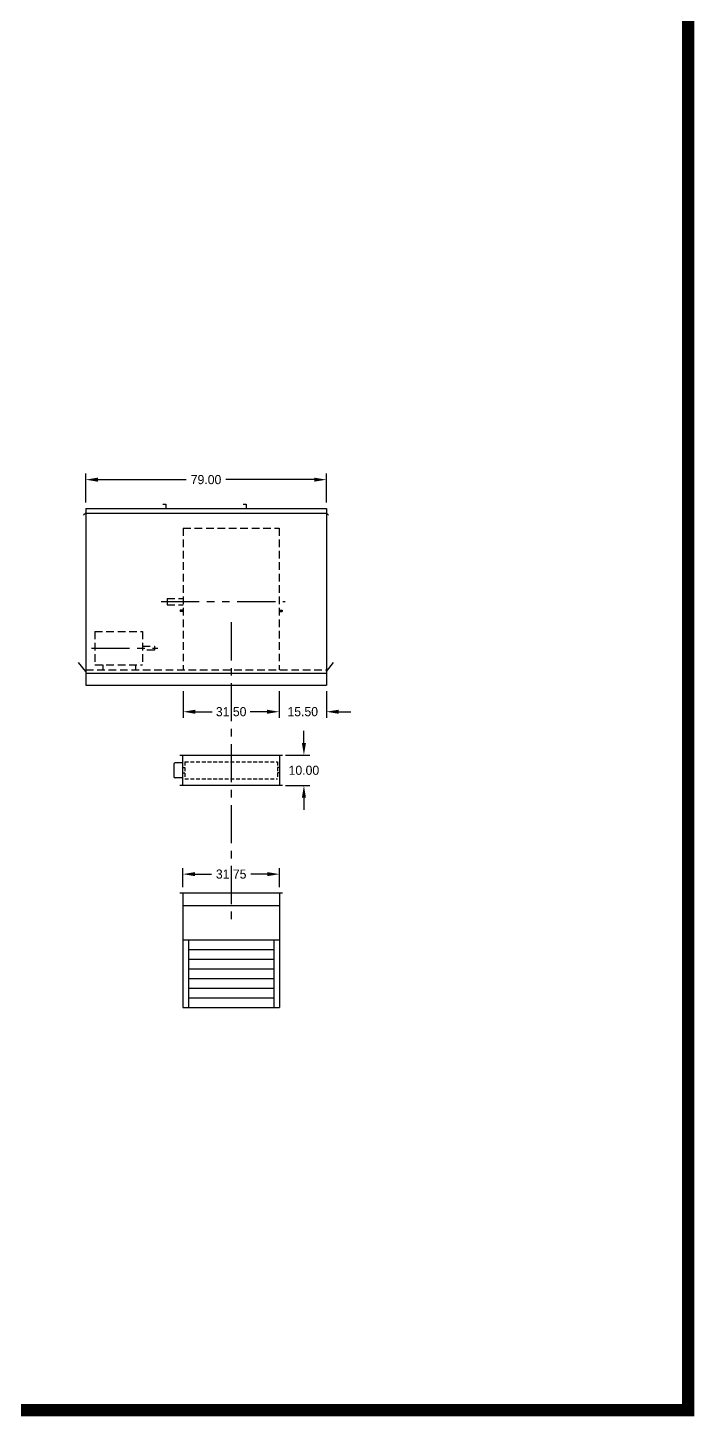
# Model space of a CAD drawing. Header units: inches. Extents: x 3 to 643, y -843 to 69.
# Drawn here: x 424.5 to 643.3, y -843.3 to -387.4 of the extents above; entities that cross this region are included whole.
import ezdxf

# ---------------------------------------------------------------- set-up
doc = ezdxf.new("R2010")
doc.units = ezdxf.units.IN
doc.header["$LTSCALE"] = 10
doc.header["$MEASUREMENT"] = 0
for name, pattern in [('CENTER', [2, 1.25, -0.25, 0.25, -0.25]), ('HIDDEN', [0.375, 0.25, -0.125]), ('PHANTOM', [2.5, 1.25, -0.25, 0.25, -0.25, 0.25, -0.25])]:
    doc.linetypes.add(name, pattern=pattern)
for name, color, linetype in [('4-Way DiffuserDN', 5, 'Continuous'), ('CENTERLINE', 2, 'CENTER'), ('DISC-DAMPER', 5, 'Continuous'), ('OBJECT', 5, 'Continuous'), ('RAM25UNIT', 3, 'Continuous')]:
    doc.layers.add(name, color=color, linetype=linetype)
doc.layers.add('TEXT', color=7, linetype='Continuous', lineweight=40)
doc.dimstyles.new('DIMENSIONS', dxfattribs={"dimscale": 0, "dimtxt": 3, "dimasz": 4, "dimexe": 2, "dimexo": 2, "dimgap": 1, "dimtad": 0, "dimtih": 1, "dimtoh": 1, "dimzin": 0, "dimdsep": 46, "dimtxsty": 'Standard', "dimcen": 0.09, "dimclrd": 256, "dimclre": 256, "dimclrt": 1, "dimadec": 0, "dimazin": 0, "dimtfac": 1, "dimtofl": 0, "dimtmove": 0, "dimatfit": 3, "dimfxl": 0, "dimtolj": 1, "dimtzin": 0, "dimarcsym": 0})

# ---------------------------------------------------------------- blocks, each defined once
blk = doc.blocks.new('*D68')
at = {"layer": 'DEFPOINTS', "color": 0}
for p in [(507.17, -665.33), (475.42, -671.59), (507.17, -671.59)]:
    blk.add_point(p, dxfattribs=at)
at = {"layer": 'RAM25UNIT', "lineweight": -2}
for p, q in [((475.42, -669.59), (475.42, -663.33)), ((479.42, -665.33), (484.79, -665.33)), ((503.17, -665.33), (497.79, -665.33)), ((507.17, -669.59), (507.17, -663.33))]:
    blk.add_line(p, q, dxfattribs=at)
at = {"layer": 'RAM25UNIT'}
for points in [[(479.42, -664.66), (479.42, -666), (475.42, -665.33)], [(503.17, -664.66), (503.17, -666), (507.17, -665.33)]]:
    blk.add_solid(points, dxfattribs=at)
at = {"layer": 'RAM25UNIT', "color": 1, "insert": (491.29, -665.33), "char_height": 3, "attachment_point": 5}
blk.add_mtext('\\A1;31.75', dxfattribs=at)
blk = doc.blocks.new('*D73')
at = {"layer": 'DEFPOINTS', "color": 0}
for p in [(507.17, -626.24), (515.17, -626.24), (507.17, -636.24)]:
    blk.add_point(p, dxfattribs=at)
at = {"layer": 'RAM25UNIT', "lineweight": -2}
for p, q in [((515.17, -622.24), (515.17, -618.24)), ((509.17, -626.24), (517.17, -626.24)), ((509.17, -636.24), (517.17, -636.24)), ((515.17, -640.24), (515.17, -644.24))]:
    blk.add_line(p, q, dxfattribs=at)
at = {"layer": 'RAM25UNIT'}
for points in [[(514.5, -622.24), (515.84, -622.24), (515.17, -626.24)], [(514.5, -640.24), (515.84, -640.24), (515.17, -636.24)]]:
    blk.add_solid(points, dxfattribs=at)
at = {"layer": 'RAM25UNIT', "color": 1, "insert": (515.17, -631.24), "char_height": 3, "attachment_point": 5}
blk.add_mtext('\\A1;10.00', dxfattribs=at)
blk = doc.blocks.new('*D140')
at = {"layer": 'DEFPOINTS', "color": 0}
for p in [(507.04, -603.29), (522.54, -603.29), (507.04, -612)]:
    blk.add_point(p, dxfattribs=at)
at = {"layer": 'RAM25UNIT', "lineweight": -2}
for p, q in [((507.04, -605.29), (507.04, -614)), ((522.54, -605.29), (522.54, -614)), ((503.04, -612), (499.04, -612)), ((526.54, -612), (530.54, -612))]:
    blk.add_line(p, q, dxfattribs=at)
at = {"layer": 'RAM25UNIT'}
for points in [[(503.04, -611.34), (503.04, -612.67), (507.04, -612)], [(526.54, -611.34), (526.54, -612.67), (522.54, -612)]]:
    blk.add_solid(points, dxfattribs=at)
at = {"layer": 'RAM25UNIT', "color": 1, "insert": (514.79, -612), "char_height": 3, "attachment_point": 5}
blk.add_mtext('\\A1;15.50', dxfattribs=at)
blk = doc.blocks.new('*D141')
at = {"layer": 'DEFPOINTS', "color": 0}
for p in [(475.54, -603.29), (507.04, -603.29), (475.54, -612)]:
    blk.add_point(p, dxfattribs=at)
at = {"layer": 'RAM25UNIT', "lineweight": -2}
for p, q in [((475.54, -605.29), (475.54, -614)), ((507.04, -605.29), (507.04, -614)), ((479.54, -612), (485.04, -612)), ((503.04, -612), (497.54, -612))]:
    blk.add_line(p, q, dxfattribs=at)
at = {"layer": 'RAM25UNIT'}
for points in [[(479.54, -611.34), (479.54, -612.67), (475.54, -612)], [(503.04, -611.34), (503.04, -612.67), (507.04, -612)]]:
    blk.add_solid(points, dxfattribs=at)
at = {"layer": 'RAM25UNIT', "color": 1, "insert": (491.29, -612), "char_height": 3, "attachment_point": 5}
blk.add_mtext('\\A1;31.50', dxfattribs=at)
blk = doc.blocks.new('*D142')
at = {"layer": 'DEFPOINTS', "color": 0}
for p in [(443.54, -535.79), (443.54, -545.29), (522.54, -545.29)]:
    blk.add_point(p, dxfattribs=at)
at = {"layer": 'RAM25UNIT', "lineweight": -2}
for p, q in [((443.54, -543.29), (443.54, -533.79)), ((447.54, -535.79), (476.54, -535.79)), ((518.54, -535.79), (489.54, -535.79)), ((522.54, -543.29), (522.54, -533.79))]:
    blk.add_line(p, q, dxfattribs=at)
at = {"layer": 'RAM25UNIT'}
for points in [[(447.54, -535.12), (447.54, -536.46), (443.54, -535.79)], [(518.54, -535.12), (518.54, -536.46), (522.54, -535.79)]]:
    blk.add_solid(points, dxfattribs=at)
at = {"layer": 'RAM25UNIT', "color": 1, "insert": (483.04, -535.79), "char_height": 3, "attachment_point": 5}
blk.add_mtext('\\A1;79.00', dxfattribs=at)

msp = doc.modelspace()

# ---------------------------------------------------------------- linework, layer by layer
at = {"layer": '4-Way DiffuserDN', "ltscale": 8}
for p, q in [((508.17, -671.586), (474.42, -671.586)), ((475.42, -671.586), (475.42, -709.159)), ((507.17, -671.586), (507.17, -709.159)), ((475.42, -675.622), (507.17, -675.622)), ((475.42, -686.885), (507.17, -686.885)), ((477.295, -686.885), (477.295, -709.159)), ((505.295, -686.885), (505.295, -709.159)), ((477.295, -690.067), (505.295, -690.067)), ((477.295, -693.249), (505.295, -693.249)), ((477.295, -696.431), (505.295, -696.431)), ((477.295, -699.613), (505.295, -699.613)), ((477.295, -702.795), (505.295, -702.795)), ((477.295, -705.977), (505.295, -705.977)), ((475.42, -709.159), (507.17, -709.159))]:
    msp.add_line(p, q, dxfattribs=at)
at = {"layer": 'CENTERLINE'}
msp.add_line((491.295, -582.642), (491.295, -681.805), dxfattribs=at)
at = {"layer": 'DISC-DAMPER', "ltscale": 8}
for p, q in [((475.42, -628.736), (472.92, -628.736)), ((472.42, -629.236), (472.42, -633.236)), ((475.42, -633.736), (472.92, -633.736))]:
    msp.add_line(p, q, dxfattribs=at)
at = {"layer": 'DISC-DAMPER'}
for p, q in [((474.42, -626.236), (508.17, -626.236)), ((475.42, -636.236), (475.42, -626.236)), ((507.17, -626.236), (507.17, -636.236)), ((508.17, -636.236), (474.42, -636.236))]:
    msp.add_line(p, q, dxfattribs=at)
at = {"layer": 'DISC-DAMPER', "color": 4, "linetype": 'HIDDEN', "ltscale": 0.5}
for p, q in [((476.045, -628.407), (506.545, -628.407)), ((476.045, -628.407), (476.045, -634.065)), ((506.545, -628.407), (506.545, -634.065)), ((476.045, -634.065), (506.545, -634.065))]:
    msp.add_line(p, q, dxfattribs=at)
at = {"layer": 'DISC-DAMPER', "color": 4, "linetype": 'HIDDEN', "ltscale": 8}
for p, q in [((475.42, -630.361), (476.045, -630.361)), ((475.42, -632.111), (476.045, -632.111)), ((507.17, -630.361), (506.545, -630.361)), ((507.17, -632.111), (506.545, -632.111))]:
    msp.add_line(p, q, dxfattribs=at)
at = {"layer": 'DISC-DAMPER', "ltscale": 8}
for centre, start, end in [((472.92, -629.236), 90, 180), ((472.92, -633.236), 180, 270)]:
    msp.add_arc(centre, 0.5, start, end, dxfattribs=at)
at = {"layer": 'OBJECT'}
for p, q in [((443.545, -546.789), (442.838, -547.496)), ((443.545, -545.289), (522.545, -545.289)), ((443.545, -545.289), (443.545, -603.289)), ((443.545, -546.789), (522.545, -546.789)), ((468.878, -543.789), (469.878, -543.789)), ((469.878, -543.789), (469.878, -545.289)), ((495.211, -543.789), (496.211, -543.789)), ((496.211, -543.789), (496.211, -545.289)), ((522.545, -545.289), (522.545, -603.289)), ((522.545, -546.789), (523.252, -547.496)), ((443.545, -598.789), (441.199, -595.789)), ((522.545, -598.789), (524.89, -595.789)), ((443.545, -599.289), (522.545, -599.289)), ((443.545, -603.289), (522.545, -603.289))]:
    msp.add_line(p, q, dxfattribs=at)
at = {"layer": 'OBJECT', "color": 4, "linetype": 'HIDDEN'}
for p, q in [((475.545, -551.685), (475.545, -598.289)), ((475.545, -551.685), (507.045, -551.685)), ((507.045, -551.685), (507.045, -598.289)), ((470.295, -574.852), (470.295, -576.852)), ((470.295, -574.852), (475.545, -574.852)), ((470.295, -576.852), (475.545, -576.852)), ((474.545, -578.602), (474.545, -579.102)), ((475.545, -578.602), (474.545, -578.602)), ((507.045, -578.602), (508.045, -578.602)), ((508.045, -578.602), (508.045, -579.102)), ((475.545, -579.102), (474.545, -579.102)), ((507.045, -579.102), (508.045, -579.102)), ((446.545, -585.639), (462.22, -585.639)), ((446.545, -585.639), (446.545, -596.639)), ((462.22, -585.639), (462.22, -596.639)), ((462.22, -590.489), (466.07, -590.489)), ((466.07, -591.789), (462.22, -591.789)), ((466.07, -590.489), (466.07, -591.789)), ((446.545, -596.639), (462.22, -596.639)), ((449.295, -598.289), (449.295, -596.639)), ((460.02, -598.289), (460.02, -596.639)), ((443.545, -598.289), (522.545, -598.289))]:
    msp.add_line(p, q, dxfattribs=at)
at = {"layer": 'OBJECT', "color": 191, "linetype": 'PHANTOM'}
for p, q in [((468.295, -575.852), (509.045, -575.852)), ((445.445, -591.139), (467.17, -591.139))]:
    msp.add_line(p, q, dxfattribs=at)
at = {"layer": 'TEXT', "color": 3, "const_width": 4}
msp.add_lwpolyline([(4.63, 1.374), (4.63, -841.341), (641.318, -841.341), (641.318, 1.374)], close=True, dxfattribs=at)

# ---------------------------------------------------------------- dimensions: what is measured, and where the dimension line sits
at = {"layer": 'RAM25UNIT'}
for base, p1, p2, picture, middle in [((443.545, -535.789), (522.545, -545.289), (443.545, -545.289), '*D142', (483.045, -535.789)), ((475.545, -612.004), (507.045, -603.289), (475.545, -603.289), '*D141', (491.295, -612.004)), ((507.045, -612.004), (522.545, -603.289), (507.045, -603.289), '*D140', (514.795, -612.004))]:
    dim = msp.add_linear_dim(base=base, p1=p1, p2=p2, dimstyle='DIMENSIONS', override={"dimscale": 1}, dxfattribs=at)
    dim.commit()
    dim.dimension.update_dxf_attribs({"geometry": picture, "text_midpoint": middle})
dim = msp.add_linear_dim(base=(515.17, -626.236), p1=(507.17, -636.236), p2=(507.17, -626.236), angle=90, dimstyle='DIMENSIONS', override={"dimscale": 1}, dxfattribs=at)
dim.commit()
dim.dimension.update_dxf_attribs({"geometry": '*D73', "text_midpoint": (515.17, -631.236)})
at = {"layer": 'RAM25UNIT', "color": 3, "ltscale": 8}
dim = msp.add_linear_dim(base=(507.17, -665.33), p1=(475.42, -671.586), p2=(507.17, -671.586), text='31.75', dimstyle='DIMENSIONS', override={"dimscale": 1}, dxfattribs=at)
dim.commit()
dim.dimension.update_dxf_attribs({"geometry": '*D68', "text_midpoint": (491.295, -665.33)})

doc.saveas('drawing.dxf')
